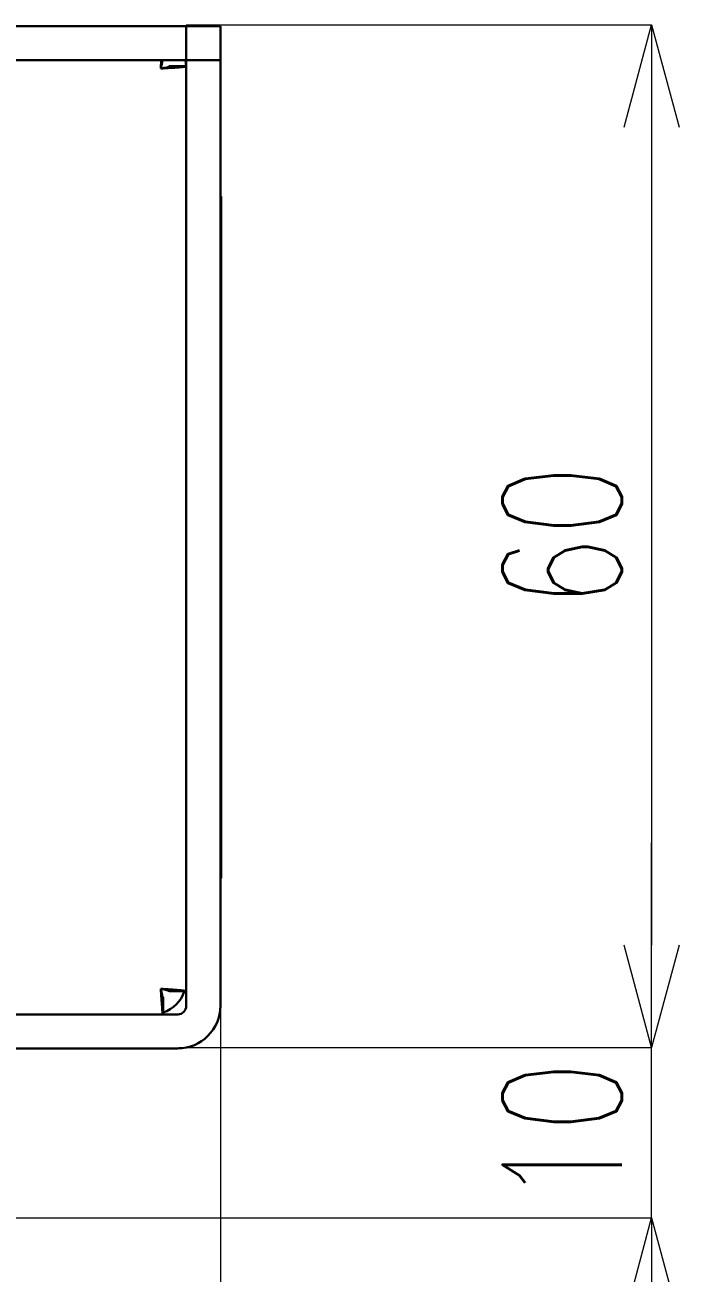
# Model space of a CAD drawing. Header units: millimetres. Extents: x 225 to 887, y 152 to 497.
# Drawn here: x 343.6 to 381.9, y 201.1 to 274.3 of the extents above; entities that cross this region are included whole.
import ezdxf

# ---------------------------------------------------------------- set-up
doc = ezdxf.new("R2010")
doc.units = ezdxf.units.MM
doc.layers.get('0').update_dxf_attribs({"lineweight": 30})
doc.layers.get('Defpoints').update_dxf_attribs({"lineweight": 9})
doc.layers.add('寸法', color=7, linetype='Continuous', lineweight=15)
doc.styles.add('SLDTEXTSTYLE0', font='TXT', dxfattribs={"width": 0.7, "bigfont": 'bigfont'})
doc.dimstyles.new('SLDDIMSTYLE0', dxfattribs={"dimtxt": 7, "dimasz": 6, "dimexe": 0, "dimexo": 0.0625, "dimgap": 1.75, "dimtad": 3, "dimdec": 4, "dimrnd": 1e-09, "dimzin": 12, "dimdsep": 46, "dimtxsty": 'SLDTEXTSTYLE0', "dimblk1": 'OPEN30', "dimblk2": 'OPEN30', "dimsah": 1, "dimcen": 0.09, "dimadec": 0, "dimazin": 3, "dimtfac": 1, "dimtdec": 4, "dimtofl": 0, "dimtmove": 0, "dimatfit": 3, "dimldrblk": 'OPEN30', "dimfxl": 1, "dimfrac": 2, "dimtolj": 1, "dimtzin": 12, "dimarcsym": 0})
doc.dimstyles.new('SLDDIMSTYLE1', dxfattribs={"dimtxt": 7, "dimasz": 6, "dimexe": 0, "dimexo": 0.0625, "dimgap": 1.75, "dimtad": 3, "dimdec": 4, "dimrnd": 1e-09, "dimzin": 12, "dimdsep": 46, "dimtxsty": 'SLDTEXTSTYLE0', "dimblk1": 'OPEN30', "dimblk2": 'OPEN30', "dimsah": 1, "dimcen": 0.09, "dimadec": 0, "dimazin": 3, "dimtfac": 1, "dimtdec": 4, "dimtmove": 0, "dimatfit": 0, "dimldrblk": 'OPEN30', "dimfxl": 1, "dimfrac": 2, "dimtolj": 1, "dimtzin": 12, "dimarcsym": 0})

# ---------------------------------------------------------------- blocks, each defined once
blk = doc.blocks.new('A$C36E85866')
for p, q in [((128, 57.5), (2, 57.5)), ((128, 55.5), (128, 57.5)), ((128, 57.5), (130, 57.5)), ((130, 57.5), (130, 55.5)), ((128, 55.5), (2, 55.5)), ((126.532, 55.5), (126.5, 55)), ((128, 55.146), (127, 55.146)), ((130, 55.5), (128, 55.5)), ((128, 55.5), (128, 0)), ((130, 55.5), (130, 0)), ((130.05, 47.5), (130, 47.5)), ((130.05, 47.5), (130.05, 7.5)), ((130.053, 35.058), (130.05, 35.058)), ((130.05, 34.592), (130.053, 34.592)), ((130.05, 34.523), (130.053, 34.523)), ((130.05, 31.661), (130.053, 31.661)), ((130.05, 16.527), (130.053, 16.527)), ((130.053, 16.4), (130.05, 16.4)), ((130.05, 16.352), (130.053, 16.352)), ((130.05, 16.027), (130.053, 16.027)), ((130.05, 13.298), (130.053, 13.298)), ((130.05, 13.083), (130.053, 13.083)), ((130.05, 12.468), (130.053, 12.468)), ((130.05, 7.5), (130, 7.5)), ((128, 0.854), (127, 0.854)), ((126.646, -0.5), (126.646, 0.5)), ((127.5, -0.5), (2.5, -0.5)), ((127.5, -2.5), (2.5, -2.5))]:
    blk.add_line(p, q)
at = {"flags": 128}
blk.add_lwpolyline([(127.996, 55.146), (127.952, 55.488), (127.949, 55.5)], dxfattribs=at)
for centre, radius, start, end in [((126, 1.5), 2, 288.85797, 341.14203), ((127.5, 0), 0.5, 270, 0), ((127.5, 0), 2.5, 270, 0)]:
    blk.add_arc(centre, radius, start, end)
for points, knots in [([(126.646, 55.5), (126.634, 55.492), (126.61, 55.477), (126.573, 55.362), (126.537, 55.197), (126.512, 55.066), (126.5, 55)], [0, 0, 0, 0, 0.250004, 0.500005, 0.750001, 1, 1, 1, 1]), ([(126.5, 55), (126.697, 55.012), (127.09, 55.037), (127.585, 55.073), (127.932, 55.11), (127.977, 55.134), (128, 55.146)], [0, 0, 0, 0, 0.249999, 0.499998, 0.749998, 1, 1, 1, 1]), ([(126.5, 55), (126.566, 55.012), (126.697, 55.037), (126.862, 55.073), (126.977, 55.11), (126.992, 55.134), (127, 55.146)], [0, 0, 0, 0, 0.249999, 0.499995, 0.749997, 1, 1, 1, 1]), ([(126.5, 1), (126.512, 0.803), (126.537, 0.41), (126.573, -0.085), (126.61, -0.432), (126.634, -0.477), (126.646, -0.5)], [0, 0, 0, 0, 0.249999, 0.499999, 0.749998, 1, 1, 1, 1]), ([(126.5, 1), (126.512, 0.934), (126.537, 0.803), (126.573, 0.638), (126.61, 0.523), (126.634, 0.508), (126.646, 0.5)], [0, 0, 0, 0, 0.249999, 0.499995, 0.749996, 1, 1, 1, 1]), ([(128, 0.854), (127.977, 0.866), (127.932, 0.89), (127.585, 0.927), (127.09, 0.963), (126.697, 0.988), (126.5, 1)], [0, 0, 0, 0, 0.250002, 0.500002, 0.750001, 1, 1, 1, 1]), ([(127, 0.854), (126.992, 0.866), (126.977, 0.89), (126.862, 0.927), (126.697, 0.963), (126.566, 0.988), (126.5, 1)], [0, 0, 0, 0, 0.250003, 0.500005, 0.750001, 1, 1, 1, 1])]:
    blk.add_open_spline(points, degree=3, knots=knots)
blk = doc.blocks.new('_Open30')
at = {"lineweight": -2}
for p, q in [((-1, 0.268), (0, 0)), ((0, 0), (-1, -0.268)), ((0, 0), (-1, 0))]:
    blk.add_line(p, q, dxfattribs=at)
blk = doc.blocks.new('*D5')
at = {"color": 0, "lineweight": -2}
for p, q in [((54.398, 210.186), (54.398, 155.546)), ((184.398, 210.186), (184.398, 155.546)), ((60.398, 155.546), (178.398, 155.546))]:
    blk.add_line(p, q, dxfattribs=at)
at = {"layer": 'Defpoints', "color": 0}
for p in [(54.398, 210.248), (184.398, 210.248), (184.398, 155.546)]:
    blk.add_point(p, dxfattribs=at)
at = {"color": 0, "lineweight": -2, "xscale": 6, "yscale": 6, "zscale": 6, "rotation": 180}
blk.add_blockref('_Open30', (54.398, 155.546), dxfattribs=at)
at = {"color": 0, "lineweight": -2, "xscale": 6, "yscale": 6, "zscale": 6}
blk.add_blockref('_Open30', (184.398, 155.546), dxfattribs=at)
at = {"color": 0, "insert": (119.398, 164.296), "char_height": 7, "attachment_point": 2, "style": 'SLDTEXTSTYLE0'}
blk.add_mtext('\\A1;130', dxfattribs=at)
blk = doc.blocks.new('*D6')
at = {"color": 0, "lineweight": -2}
for p, q in [((182.46, 267.748), (209.711, 267.748)), ((209.711, 261.748), (209.711, 213.748)), ((181.96, 207.748), (209.711, 207.748))]:
    blk.add_line(p, q, dxfattribs=at)
at = {"layer": 'Defpoints', "color": 0}
for p in [(182.398, 267.748), (181.898, 207.748), (209.711, 207.748)]:
    blk.add_point(p, dxfattribs=at)
at = {"color": 0, "lineweight": -2, "xscale": 6, "yscale": 6, "zscale": 6}
for p, rotation in [((209.711, 267.748), 90), ((209.711, 207.748), 270)]:
    blk.add_blockref('_Open30', p, dxfattribs=dict(at, rotation=rotation))
at = {"color": 0, "insert": (200.961, 237.748), "char_height": 7, "attachment_point": 2, "rotation": 90, "style": 'SLDTEXTSTYLE0'}
blk.add_mtext('\\A1;60', dxfattribs=at)
blk = doc.blocks.new('*D7')
at = {"color": 0, "lineweight": -2}
for p, q in [((209.711, 213.748), (209.711, 219.748)), ((181.96, 207.748), (209.711, 207.748)), ((209.711, 197.748), (209.711, 207.748)), ((168.68, 197.748), (209.711, 197.748)), ((209.711, 191.748), (209.711, 185.748))]:
    blk.add_line(p, q, dxfattribs=at)
at = {"layer": 'Defpoints', "color": 0}
for p in [(181.898, 207.748), (209.711, 207.748), (168.617, 197.748)]:
    blk.add_point(p, dxfattribs=at)
at = {"color": 0, "lineweight": -2, "xscale": 6, "yscale": 6, "zscale": 6}
for p, rotation in [((209.711, 207.748), 270), ((209.711, 197.748), 90)]:
    blk.add_blockref('_Open30', p, dxfattribs=dict(at, rotation=rotation))
at = {"color": 0, "insert": (200.961, 202.748), "char_height": 7, "attachment_point": 2, "rotation": 90, "style": 'SLDTEXTSTYLE0'}
blk.add_mtext('\\A1;10', dxfattribs=at)
blk = doc.blocks.new('A$C56A07746')
blk.add_line((128, 57.5625), (130, 57.5625))
for p1, dimstyle, picture, middle in [((128, 57.5625), 'SLDDIMSTYLE0', '*D6', (155.31271, 27.5625)), ((114.21922, -12.4375), 'SLDDIMSTYLE1', '*D7', (155.31271, -7.4375))]:
    dim = blk.add_linear_dim(base=(155.31271, -2.4375), p1=p1, p2=(127.5, -2.4375), angle=90, dimstyle=dimstyle)
    dim.commit()
    dim.dimension.update_dxf_attribs({"geometry": picture, "text_midpoint": middle, "dimtype": 128, "insert": (-54.39797, -210.18564)})
dim = blk.add_linear_dim(base=(130, -54.63979), p1=(0, 0.0625), p2=(130, 0.0625), dimstyle='SLDDIMSTYLE0')
dim.commit()
dim.dimension.update_dxf_attribs({"geometry": '*D5', "text_midpoint": (65, -54.63979), "dimtype": 128, "insert": (-54.39797, -210.18564)})

msp = doc.modelspace()

# ---------------------------------------------------------------- block references
msp.add_blockref('A$C36E85866', (225.023, 216.746))
at = {"layer": '寸法'}
msp.add_blockref('A$C56A07746', (225.023, 216.746), dxfattribs=at)

doc.saveas('drawing.dxf')
